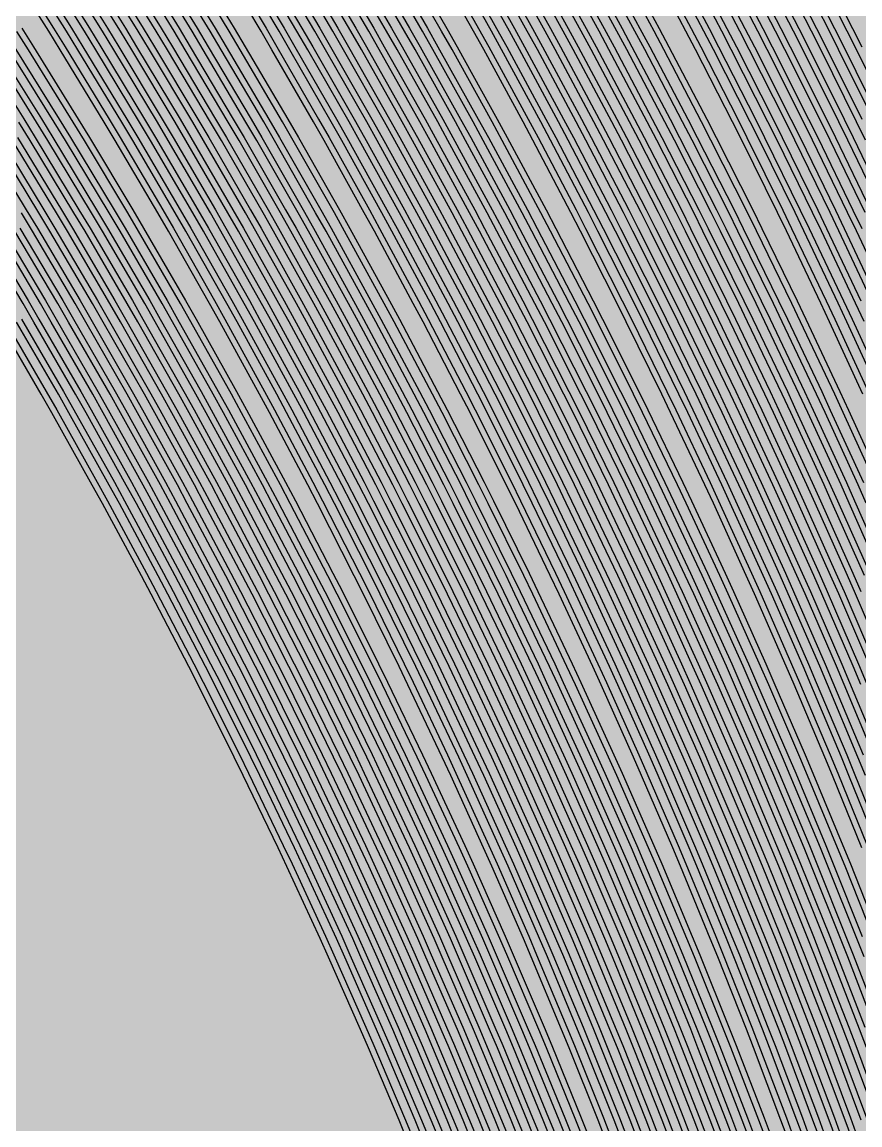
# Model space of a CAD drawing. Header units: metres. Extents: x -7240 to 10960, y -29667 to 1823.
# Drawn here: x 296.2 to 584.4, y -16925.2 to -16545.6 of the extents above; entities that cross this region are included whole.
import ezdxf

# ---------------------------------------------------------------- set-up
doc = ezdxf.new("R2010")
doc.units = ezdxf.units.M
doc.layers.add('Metal1', color=4, linetype='CONTINUOUS')
doc.layers.add('Polyimide', color=7, linetype='CONTINUOUS')

msp = doc.modelspace()

# ---------------------------------------------------------------- hatches: boundary and pattern name
at = {"layer": 'Polyimide'}
msp.add_hatch(color=7, dxfattribs=at).paths.add_polyline_path([(4088.45, -11806.89), (4098.72, -11851.21), (4115.58, -11893.47), (4138.63, -11932.7), (4167.35, -11967.99), (4201.08, -11998.53), (4239.03, -12023.62), (4280.35, -12042.68), (4349.18, -12073.73), (4413.2, -12113.76), (4471.26, -12162.04), (4522.3, -12217.69), (4565.39, -12279.7), (4599.74, -12346.94), (4624.73, -12418.19), (4639.91, -12492.16), (4645, -12567.5), (4639.91, -12642.84), (4624.73, -12716.8), (4599.74, -12788.06), (4565.39, -12855.3), (4522.3, -12917.31), (4471.26, -12972.96), (4413.2, -13021.24), (4349.18, -13061.27), (4280.35, -13092.32), (4239.03, -13111.38), (4201.08, -13136.47), (4167.35, -13167.01), (4138.63, -13202.3), (4115.58, -13241.52), (4098.72, -13283.78), (4088.45, -13328.11), (4085, -13373.48), (4085, -13567.5), (4099.45, -13861.55), (4142.64, -14152.77), (4214.18, -14438.35), (4313.36, -14715.55), (4439.24, -14981.69), (4590.59, -15234.21), (4765.97, -15470.68), (4963.68, -15688.82), (5181.82, -15886.53), (5418.29, -16061.91), (5670.81, -16213.26), (5936.95, -16339.14), (6214.15, -16438.32), (6499.73, -16509.85), (6790.95, -16553.05), (7085, -16567.5), (9960.38, -16567.5), (10038.79, -16571.35), (10116.45, -16582.87), (10192.6, -16601.95), (10266.52, -16628.4), (10337.49, -16661.96), (10404.83, -16702.32), (10467.89, -16749.09), (10526.06, -16801.81), (10578.78, -16859.98), (10625.55, -16923.04), (10665.91, -16990.38), (10699.48, -17061.35), (10725.93, -17135.27), (10745, -17211.43), (10756.52, -17289.08), (10760.38, -17367.5), (10760.38, -21957.3), (10721.61, -22012.91), (10685.97, -22070.59), (10653.58, -22130.14), (10624.53, -22191.39), (10598.92, -22254.16), (10576.82, -22318.25), (10558.3, -22383.46), (10543.41, -22449.6), (10532.21, -22516.46), (10524.72, -22583.84), (10520.97, -22651.53), (10520.97, -22719.32), (10524.72, -22787.01), (10532.21, -22854.38), (10543.41, -22921.24), (10558.3, -22987.38), (10576.82, -23052.6), (10598.92, -23116.68), (10624.53, -23179.45), (10653.58, -23240.71), (10685.97, -23300.26), (10721.61, -23357.93), (10760.38, -23413.54), (10760.38, -28667.5), (10756.52, -28745.91), (10745, -28823.57), (10725.93, -28899.73), (10699.48, -28973.65), (10665.91, -29044.62), (10625.55, -29111.96), (10578.78, -29175.01), (10526.06, -29233.19), (10467.89, -29285.91), (10404.83, -29332.68), (10337.49, -29373.04), (10266.52, -29406.6), (10192.6, -29433.05), (10116.45, -29452.13), (10038.79, -29463.65), (9960.38, -29467.5), (-6239.63, -29467.5), (-6318.04, -29463.65), (-6395.7, -29452.13), (-6471.85, -29433.05), (-6545.77, -29406.6), (-6616.74, -29373.04), (-6684.08, -29332.68), (-6747.14, -29285.91), (-6805.31, -29233.19), (-6858.03, -29175.01), (-6904.8, -29111.96), (-6945.16, -29044.62), (-6978.73, -28973.65), (-7005.18, -28899.73), (-7024.25, -28823.57), (-7035.77, -28745.91), (-7039.63, -28667.5), (-7039.63, -23426.32), (-6999.36, -23370.07), (-6962.33, -23311.63), (-6928.66, -23251.2), (-6898.45, -23188.96), (-6871.81, -23125.12), (-6848.81, -23059.88), (-6829.53, -22993.44), (-6814.04, -22926.02), (-6802.37, -22857.83), (-6794.57, -22789.09), (-6790.67, -22720.02), (-6790.67, -22650.84), (-6794.57, -22581.77), (-6802.37, -22513.03), (-6814.04, -22444.84), (-6829.53, -22377.42), (-6848.81, -22310.98), (-6871.81, -22245.74), (-6898.45, -22181.89), (-6928.66, -22119.66), (-6962.33, -22059.22), (-6999.36, -22000.79), (-7039.63, -21944.54), (-7039.63, -17367.5), (-7035.77, -17289.08), (-7024.25, -17211.43), (-7005.18, -17135.27), (-6978.73, -17061.35), (-6945.16, -16990.38), (-6904.8, -16923.04), (-6858.03, -16859.98), (-6805.31, -16801.81), (-6747.14, -16749.09), (-6684.08, -16702.32), (-6616.74, -16661.96), (-6545.77, -16628.4), (-6471.85, -16601.95), (-6395.7, -16582.87), (-6318.04, -16571.35), (-6239.63, -16567.5), (-3334, -16567.5), (-3039.95, -16553.05), (-2748.73, -16509.85), (-2463.15, -16438.32), (-2185.95, -16339.14), (-1919.81, -16213.26), (-1667.29, -16061.91), (-1430.82, -15886.53), (-1212.68, -15688.82), (-1014.97, -15470.68), (-839.59, -15234.21), (-688.24, -14981.69), (-562.36, -14715.55), (-463.18, -14438.35), (-391.64, -14152.77), (-348.45, -13861.55), (-334, -13567.5), (-334, -13373.48), (-337.45, -13328.11), (-347.72, -13283.78), (-364.58, -13241.52), (-387.63, -13202.3), (-416.35, -13167.01), (-450.08, -13136.47), (-488.03, -13111.38), (-529.35, -13092.32), (-529.35, -13092.32), (-598.18, -13061.27), (-662.2, -13021.24), (-720.26, -12972.96), (-771.3, -12917.31), (-814.39, -12855.3), (-848.74, -12788.06), (-873.73, -12716.8), (-888.91, -12642.84), (-894, -12567.5), (-888.91, -12492.16), (-873.73, -12418.19), (-848.74, -12346.94), (-814.39, -12279.7), (-771.3, -12217.69), (-720.26, -12162.04), (-662.2, -12113.76), (-598.18, -12073.73), (-529.35, -12042.68), (-488.03, -12023.62), (-450.08, -11998.53), (-416.35, -11967.99), (-387.63, -11932.7), (-364.58, -11893.47), (-347.72, -11851.21), (-337.45, -11806.89), (-334, -11761.52), (-334, -11074.31), (-337.45, -11028.94), (-347.72, -10984.62), (-364.58, -10942.36), (-387.63, -10903.13), (-416.35, -10867.84), (-450.08, -10837.3), (-488.03, -10812.21), (-529.35, -10793.16), (-529.35, -10793.16), (-598.18, -10762.1), (-662.2, -10722.07), (-720.26, -10673.8), (-771.3, -10618.15), (-814.39, -10556.13), (-848.74, -10488.89), (-873.73, -10417.64), (-888.91, -10343.67), (-894, -10268.33), (-888.91, -10192.99), (-873.73, -10119.03), (-848.74, -10047.77), (-814.39, -9980.53), (-771.3, -9918.52), (-720.26, -9862.87), (-662.2, -9814.59), (-598.18, -9774.56), (-529.35, -9743.51), (-488.03, -9724.45), (-450.08, -9699.36), (-416.35, -9668.82), (-387.63, -9633.53), (-364.58, -9594.31), (-347.72, -9552.05), (-337.45, -9507.72), (-334, -9462.35), (-334, -8775.14), (-337.45, -8729.78), (-347.72, -8685.45), (-364.58, -8643.19), (-387.63, -8603.96), (-416.35, -8568.68), (-450.08, -8538.14), (-488.03, -8513.05), (-529.35, -8493.99), (-529.35, -8493.99), (-598.18, -8462.94), (-662.2, -8422.91), (-720.26, -8374.63), (-771.3, -8318.98), (-814.39, -8256.97), (-848.74, -8189.73), (-873.73, -8118.47), (-888.91, -8044.5), (-894, -7969.17), (-888.91, -7893.83), (-873.73, -7819.86), (-848.74, -7748.61), (-814.39, -7681.36), (-771.3, -7619.35), (-720.26, -7563.7), (-662.2, -7515.42), (-598.18, -7475.4), (-529.35, -7444.34), (-529.35, -7444.34), (-488.03, -7425.28), (-450.08, -7400.2), (-416.35, -7369.66), (-387.63, -7334.37), (-364.58, -7295.14), (-347.72, -7252.88), (-337.45, -7208.56), (-334, -7163.19), (-334, -6475.98), (-337.45, -6430.61), (-347.72, -6386.29), (-364.58, -6344.02), (-387.63, -6304.8), (-416.35, -6269.51), (-450.08, -6238.97), (-488.03, -6213.88), (-529.35, -6194.82), (-529.35, -6194.82), (-598.18, -6163.77), (-662.2, -6123.74), (-720.26, -6075.46), (-771.3, -6019.81), (-814.39, -5957.8), (-848.74, -5890.56), (-873.73, -5819.31), (-888.91, -5745.34), (-894, -5670), (-888.91, -5594.66), (-873.73, -5520.69), (-848.74, -5449.44), (-814.39, -5382.2), (-771.3, -5320.19), (-720.26, -5264.54), (-662.2, -5216.26), (-598.18, -5176.23), (-529.35, -5145.18), (-529.35, -5145.18), (-488.03, -5126.12), (-450.08, -5101.03), (-416.35, -5070.49), (-387.63, -5035.2), (-364.58, -4995.98), (-347.72, -4953.71), (-337.45, -4909.39), (-334, -4864.02), (-334, 380), (-334, 1522.5), (-289, 1522.5), (-288.78, 1515.63), (-288.1, 1508.79), (-286.98, 1502.02), (-285.42, 1495.32), (-283.43, 1488.75), (-281.01, 1482.32), (-278.17, 1476.06), (-274.93, 1470), (-271.3, 1464.17), (-267.3, 1458.58), (-262.94, 1453.27), (-258.25, 1448.25), (-253.23, 1443.56), (-247.92, 1439.2), (-242.33, 1435.2), (-236.5, 1431.57), (-230.44, 1428.33), (-224.18, 1425.49), (-217.75, 1423.07), (-211.18, 1421.08), (-204.48, 1419.52), (-197.71, 1418.4), (-190.87, 1417.72), (-184, 1417.5), (-177.13, 1417.72), (-170.29, 1418.4), (-163.52, 1419.52), (-156.82, 1421.08), (-150.25, 1423.07), (-143.82, 1425.49), (-137.56, 1428.33), (-131.5, 1431.57), (-125.67, 1435.2), (-120.08, 1439.2), (-114.77, 1443.56), (-109.75, 1448.25), (-105.06, 1453.27), (-100.7, 1458.58), (-96.7, 1464.17), (-93.07, 1470), (-89.83, 1476.06), (-86.99, 1482.32), (-84.57, 1488.75), (-82.58, 1495.32), (-81.02, 1502.02), (-79.9, 1508.79), (-79.22, 1515.63), (-79, 1522.5), (1786, 1522.5), (3835, 1522.5), (3835.21, 1529.04), (3835.86, 1535.55), (3836.92, 1542.01), (3838.41, 1548.38), (3840.31, 1554.64), (3842.61, 1560.77), (3845.31, 1566.73), (3848.4, 1572.5), (3851.85, 1578.06), (3855.66, 1583.38), (3859.82, 1588.43), (3864.29, 1593.21), (3869.07, 1597.68), (3874.12, 1601.84), (3879.44, 1605.65), (3885, 1609.1), (3890.77, 1612.19), (3896.73, 1614.89), (3902.86, 1617.19), (3909.12, 1619.09), (3915.49, 1620.58), (3921.95, 1621.64), (3928.46, 1622.29), (3935, 1622.5), (3941.54, 1622.29), (3948.05, 1621.64), (3954.51, 1620.58), (3960.88, 1619.09), (3967.14, 1617.19), (3973.27, 1614.89), (3979.23, 1612.19), (3985, 1609.1), (3990.56, 1605.65), (3995.88, 1601.84), (4000.93, 1597.68), (4005.71, 1593.21), (4010.18, 1588.43), (4014.34, 1583.38), (4018.15, 1578.06), (4021.6, 1572.5), (4024.69, 1566.73), (4027.39, 1560.77), (4029.69, 1554.64), (4031.59, 1548.38), (4033.08, 1542.01), (4034.14, 1535.55), (4034.79, 1529.04), (4035, 1522.5), (4085, 1522.5), (4085, 380), (4085, 330), (4085, -4864.02), (4088.45, -4909.39), (4098.72, -4953.71), (4115.58, -4995.98), (4138.63, -5035.2), (4167.35, -5070.49), (4201.08, -5101.03), (4239.03, -5126.12), (4280.35, -5145.18), (4280.35, -5145.18), (4349.18, -5176.23), (4413.2, -5216.26), (4471.26, -5264.54), (4522.3, -5320.19), (4565.39, -5382.2), (4599.74, -5449.44), (4624.73, -5520.69), (4639.91, -5594.66), (4645, -5670), (4639.91, -5745.34), (4624.73, -5819.31), (4599.74, -5890.56), (4565.39, -5957.8), (4522.3, -6019.81), (4471.26, -6075.46), (4413.2, -6123.74), (4349.18, -6163.77), (4280.35, -6194.82), (4239.03, -6213.88), (4201.08, -6238.97), (4167.35, -6269.51), (4138.63, -6304.8), (4115.58, -6344.02), (4098.72, -6386.29), (4088.45, -6430.61), (4085, -6475.98), (4085, -11761.52), (4088.45, -11806.89)])

# ---------------------------------------------------------------- linework, layer by layer
at = {"layer": 'Metal1'}
for points in [[(291.44, -16522.86), (307.09, -16547.74), (311.03, -16554.11), (326.17, -16578.99), (329.98, -16585.36), (344.62, -16610.25), (348.3, -16616.61), (362.45, -16641.5), (366, -16647.86), (379.66, -16672.76), (383.09, -16679.11), (396.27, -16704.01), (399.57, -16710.36), (412.28, -16735.26), (415.45, -16741.61), (427.69, -16766.52), (430.75, -16772.86), (442.53, -16797.77), (445.47, -16804.11), (456.79, -16829.03), (459.61, -16835.36), (470.48, -16860.28), (473.18, -16866.62), (483.61, -16891.54), (486.2, -16897.87), (496.18, -16922.79), (498.66, -16929.12)], [(297.66, -16522.86), (313.26, -16547.74), (317.18, -16554.11), (332.27, -16578.99), (336.07, -16585.36), (350.66, -16610.25), (354.32, -16616.61), (368.42, -16641.5), (371.96, -16647.86), (385.58, -16672.76), (388.99, -16679.11), (402.13, -16704.01), (405.41, -16710.36), (418.08, -16735.26), (421.24, -16741.61), (433.44, -16766.52), (436.49, -16772.86), (448.23, -16797.77), (451.15, -16804.11), (462.44, -16829.03), (465.25, -16835.37), (476.08, -16860.28), (478.78, -16866.62), (489.16, -16891.54), (491.75, -16897.87), (501.69, -16922.79), (504.16, -16929.12)], [(303.88, -16522.86), (319.42, -16547.74), (323.33, -16554.11), (338.37, -16579), (342.15, -16585.36), (356.7, -16610.25), (360.35, -16616.61), (374.4, -16641.5), (377.93, -16647.86), (391.49, -16672.76), (394.89, -16679.11), (407.98, -16704.01), (411.26, -16710.36), (423.88, -16735.27), (427.04, -16741.61), (439.19, -16766.52), (442.23, -16772.86), (453.92, -16797.78), (456.84, -16804.11), (468.08, -16829.03), (470.89, -16835.37), (481.68, -16860.28), (484.37, -16866.62), (494.72, -16891.54), (497.29, -16897.87), (507.21, -16922.79), (509.67, -16929.12)], [(310.1, -16522.86), (325.59, -16547.74), (329.49, -16554.11), (344.47, -16579), (348.24, -16585.36), (362.73, -16610.25), (366.37, -16616.61), (380.37, -16641.51), (383.89, -16647.86), (397.41, -16672.76), (400.8, -16679.11), (413.84, -16704.01), (417.11, -16710.36), (429.68, -16735.27), (432.83, -16741.61), (444.94, -16766.52), (447.97, -16772.86), (459.62, -16797.78), (462.53, -16804.12), (473.73, -16829.03), (476.52, -16835.37), (487.28, -16860.29), (489.96, -16866.62), (500.27, -16891.54), (502.84, -16897.87), (512.72, -16922.8), (515.17, -16929.12)], [(316.32, -16522.86), (331.76, -16547.75), (335.64, -16554.11), (350.58, -16579), (354.33, -16585.36), (368.77, -16610.25), (372.4, -16616.61), (386.35, -16641.51), (389.85, -16647.86), (403.32, -16672.76), (406.7, -16679.11), (419.7, -16704.01), (422.95, -16710.36), (435.49, -16735.27), (438.62, -16741.61), (450.69, -16766.52), (453.7, -16772.86), (465.32, -16797.78), (468.22, -16804.12), (479.38, -16829.03), (482.16, -16835.37), (492.88, -16860.29), (495.55, -16866.62), (505.83, -16891.54), (508.38, -16897.87), (518.23, -16922.8), (520.67, -16929.12)], [(322.54, -16522.86), (337.92, -16547.75), (341.79, -16554.11), (356.68, -16579), (360.42, -16585.36), (374.81, -16610.25), (378.42, -16616.61), (392.33, -16641.51), (395.81, -16647.86), (409.24, -16672.76), (412.6, -16679.11), (425.56, -16704.02), (428.8, -16710.36), (441.29, -16735.27), (444.41, -16741.61), (456.44, -16766.52), (459.44, -16772.87), (471.02, -16797.78), (473.9, -16804.12), (485.03, -16829.03), (487.8, -16835.37), (498.48, -16860.29), (501.14, -16866.62), (511.38, -16891.54), (513.93, -16897.87), (523.74, -16922.8), (526.18, -16929.12)], [(328.76, -16522.86), (344.09, -16547.75), (347.95, -16554.11), (362.78, -16579), (366.5, -16585.36), (380.84, -16610.26), (384.44, -16616.61), (398.3, -16641.51), (401.78, -16647.86), (415.15, -16672.76), (418.51, -16679.11), (431.42, -16704.02), (434.65, -16710.36), (447.09, -16735.27), (450.2, -16741.62), (462.19, -16766.53), (465.18, -16772.87), (476.71, -16797.78), (479.59, -16804.12), (490.68, -16829.03), (493.44, -16835.37), (504.08, -16860.29), (506.73, -16866.62), (516.94, -16891.54), (519.48, -16897.87), (529.25, -16922.8), (531.68, -16929.12)], [(334.98, -16522.86), (350.26, -16547.75), (354.1, -16554.11), (368.88, -16579), (372.59, -16585.36), (386.88, -16610.26), (390.47, -16616.61), (404.28, -16641.51), (407.74, -16647.86), (421.07, -16672.76), (424.41, -16679.11), (437.27, -16704.02), (440.49, -16710.37), (452.89, -16735.27), (455.99, -16741.62), (467.94, -16766.53), (470.92, -16772.87), (482.41, -16797.78), (485.28, -16804.12), (496.32, -16829.04), (499.08, -16835.37), (509.68, -16860.29), (512.32, -16866.62), (522.5, -16891.54), (525.02, -16897.87), (534.77, -16922.8), (537.18, -16929.12)], [(341.2, -16522.86), (356.42, -16547.75), (360.25, -16554.11), (374.98, -16579), (378.68, -16585.36), (392.92, -16610.26), (396.49, -16616.61), (410.25, -16641.51), (413.7, -16647.86), (426.99, -16672.77), (430.31, -16679.11), (443.13, -16704.02), (446.34, -16710.37), (458.7, -16735.27), (461.78, -16741.62), (473.69, -16766.53), (476.66, -16772.87), (488.11, -16797.78), (490.96, -16804.12), (501.97, -16829.04), (504.72, -16835.37), (515.28, -16860.29), (517.91, -16866.62), (528.05, -16891.55), (530.57, -16897.87), (540.28, -16922.8), (542.69, -16929.13)], [(347.42, -16522.86), (362.59, -16547.75), (366.4, -16554.11), (381.08, -16579.01), (384.77, -16585.36), (398.95, -16610.26), (402.52, -16616.61), (416.23, -16641.51), (419.66, -16647.87), (432.9, -16672.77), (436.22, -16679.12), (448.99, -16704.02), (452.18, -16710.37), (464.5, -16735.27), (467.57, -16741.62), (479.43, -16766.53), (482.39, -16772.87), (493.81, -16797.78), (496.65, -16804.12), (507.62, -16829.04), (510.35, -16835.37), (520.89, -16860.29), (523.51, -16866.62), (533.61, -16891.55), (536.12, -16897.87), (545.79, -16922.8), (548.19, -16929.13)], [(354.1, -16522.86), (369.2, -16547.75), (372.99, -16554.11), (387.59, -16579.01), (391.26, -16585.37), (405.38, -16610.26), (408.92, -16616.62), (422.57, -16641.51), (425.99, -16647.87), (439.16, -16672.77), (442.46, -16679.12), (455.17, -16704.02), (458.35, -16710.37), (470.6, -16735.28), (473.66, -16741.62), (485.46, -16766.53), (488.41, -16772.87), (499.77, -16797.79), (502.6, -16804.12), (513.51, -16829.04), (516.23, -16835.37), (526.71, -16860.29), (529.32, -16866.62), (539.37, -16891.55), (541.87, -16897.88), (551.49, -16922.8), (553.88, -16929.13)], [(365.36, -16522.87), (380.18, -16547.76), (383.9, -16554.12), (398.23, -16579.01), (401.83, -16585.37), (415.69, -16610.27), (419.17, -16616.62), (432.56, -16641.52), (435.92, -16647.87), (448.85, -16672.78), (452.09, -16679.12), (464.57, -16704.03), (467.69, -16710.37), (479.71, -16735.28), (482.72, -16741.62), (494.3, -16766.54), (497.19, -16772.87), (508.34, -16797.79), (511.12, -16804.12), (521.84, -16829.05), (524.5, -16835.38), (534.79, -16860.3), (537.35, -16866.63), (547.22, -16891.55), (549.67, -16897.88), (559.12, -16922.81), (561.46, -16929.13)], [(371.58, -16522.87), (386.34, -16547.76), (390.05, -16554.12), (404.34, -16579.02), (407.92, -16585.37), (421.73, -16610.27), (425.19, -16616.62), (438.54, -16641.52), (441.88, -16647.87), (454.77, -16672.78), (457.99, -16679.12), (470.42, -16704.03), (473.53, -16710.37), (485.52, -16735.28), (488.51, -16741.62), (500.05, -16766.54), (502.93, -16772.87), (514.04, -16797.79), (516.81, -16804.13), (527.48, -16829.05), (530.14, -16835.38), (540.39, -16860.3), (542.94, -16866.63), (552.77, -16891.56), (555.21, -16897.88), (564.63, -16922.81), (566.96, -16929.13)], [(377.8, -16522.87), (392.51, -16547.76), (396.2, -16554.12), (410.44, -16579.02), (414.01, -16585.37), (427.77, -16610.27), (431.22, -16616.62), (444.51, -16641.52), (447.84, -16647.87), (460.68, -16672.78), (463.9, -16679.12), (476.28, -16704.03), (479.38, -16710.37), (491.32, -16735.29), (494.3, -16741.62), (505.8, -16766.54), (508.67, -16772.87), (519.74, -16797.79), (522.49, -16804.13), (533.13, -16829.05), (535.78, -16835.38), (545.99, -16860.3), (548.53, -16866.63), (558.33, -16891.56), (560.76, -16897.88), (570.14, -16922.81), (572.46, -16929.13)], [(384.02, -16522.87), (398.68, -16547.77), (402.36, -16554.12), (416.54, -16579.02), (420.09, -16585.37), (433.8, -16610.27), (437.24, -16616.62), (450.49, -16641.53), (453.81, -16647.87), (466.6, -16672.78), (469.8, -16679.12), (482.14, -16704.03), (485.22, -16710.37), (497.12, -16735.29), (500.09, -16741.62), (511.55, -16766.54), (514.41, -16772.88), (525.43, -16797.8), (528.18, -16804.13), (538.78, -16829.05), (541.42, -16835.38), (551.59, -16860.3), (554.12, -16866.63), (563.88, -16891.56), (566.3, -16897.88), (575.65, -16922.81), (577.97, -16929.13)], [(390.24, -16522.87), (404.84, -16547.77), (408.51, -16554.12), (422.64, -16579.02), (426.18, -16585.37), (439.84, -16610.27), (443.27, -16616.62), (456.46, -16641.53), (459.77, -16647.87), (472.51, -16672.78), (475.7, -16679.12), (488, -16704.03), (491.07, -16710.37), (502.92, -16735.29), (505.88, -16741.63), (517.3, -16766.54), (520.15, -16772.88), (531.13, -16797.8), (533.87, -16804.13), (544.43, -16829.05), (547.06, -16835.38), (557.19, -16860.3), (559.71, -16866.63), (569.44, -16891.56), (571.85, -16897.88), (581.16, -16922.81), (583.47, -16929.13)], [(396.46, -16522.87), (411.01, -16547.77), (414.66, -16554.12), (428.74, -16579.02), (432.27, -16585.37), (445.88, -16610.27), (449.29, -16616.62), (462.44, -16641.53), (465.73, -16647.87), (478.43, -16672.78), (481.61, -16679.12), (493.86, -16704.04), (496.92, -16710.38), (508.73, -16735.29), (511.67, -16741.63), (523.05, -16766.54), (525.89, -16772.88), (536.83, -16797.8), (539.56, -16804.13), (550.08, -16829.05), (552.69, -16835.38), (562.8, -16860.31), (565.31, -16866.63), (574.99, -16891.56), (577.4, -16897.88), (586.67, -16922.81)], [(402.68, -16522.87), (417.18, -16547.77), (420.82, -16554.12), (434.84, -16579.02), (438.36, -16585.37), (451.92, -16610.28), (455.31, -16616.62), (468.41, -16641.53), (471.69, -16647.87), (484.34, -16672.78), (487.51, -16679.13), (499.71, -16704.04), (502.76, -16710.38), (514.53, -16735.29), (517.47, -16741.63), (528.8, -16766.54), (531.62, -16772.88), (542.53, -16797.8), (545.24, -16804.13), (555.72, -16829.05), (558.33, -16835.38), (568.4, -16860.31), (570.9, -16866.63), (580.55, -16891.56), (582.94, -16897.88), (592.19, -16922.82)], [(408.9, -16522.87), (423.34, -16547.77), (426.97, -16554.12), (440.94, -16579.02), (444.44, -16585.37), (457.95, -16610.28), (461.34, -16616.63), (474.39, -16641.53), (477.66, -16647.88), (490.26, -16672.78), (493.41, -16679.13), (505.57, -16704.04), (508.61, -16710.38), (520.33, -16735.29), (523.26, -16741.63), (534.55, -16766.55), (537.36, -16772.88), (548.23, -16797.8), (550.93, -16804.13), (561.37, -16829.05), (563.97, -16835.38), (574, -16860.31), (576.49, -16866.63), (586.1, -16891.56)], [(415.12, -16522.88), (429.51, -16547.77), (433.12, -16554.13), (447.04, -16579.03), (450.53, -16585.38), (463.99, -16610.28), (467.36, -16616.63), (480.36, -16641.53), (483.62, -16647.88), (496.18, -16672.79), (499.32, -16679.13), (511.43, -16704.04), (514.46, -16710.38), (526.13, -16735.29), (529.05, -16741.63), (540.3, -16766.55), (543.1, -16772.88), (553.92, -16797.8), (556.62, -16804.13), (567.02, -16829.06), (569.61, -16835.38), (579.6, -16860.31), (582.08, -16866.63), (591.66, -16891.56)], [(421.35, -16522.88), (435.68, -16547.77), (439.28, -16554.13), (453.14, -16579.03), (456.62, -16585.38), (470.03, -16610.28), (473.38, -16616.63), (486.34, -16641.53), (489.58, -16647.88), (502.09, -16672.79), (505.22, -16679.13), (517.29, -16704.04), (520.3, -16710.38), (531.94, -16735.29), (534.84, -16741.63), (546.05, -16766.55), (548.84, -16772.88), (559.62, -16797.8), (562.31, -16804.13), (572.67, -16829.06), (575.25, -16835.38), (585.2, -16860.31)], [(428.02, -16522.88), (442.28, -16547.78), (445.86, -16554.13), (459.66, -16579.03), (463.11, -16585.38), (476.45, -16610.28), (479.79, -16616.63), (492.68, -16641.54), (495.91, -16647.88), (508.35, -16672.79), (511.46, -16679.13), (523.47, -16704.04), (526.47, -16710.38), (538.04, -16735.3), (540.93, -16741.63), (552.08, -16766.55), (554.85, -16772.88), (565.58, -16797.8), (568.25, -16804.13), (578.56, -16829.06), (581.13, -16835.38), (591.02, -16860.31)], [(439.28, -16522.88), (453.26, -16547.78), (456.77, -16554.13), (470.3, -16579.04), (473.69, -16585.38), (486.77, -16610.29), (490.04, -16616.63), (502.68, -16641.54), (505.84, -16647.88), (518.04, -16672.8), (521.09, -16679.13), (532.86, -16704.05), (535.8, -16710.38), (547.15, -16735.3), (549.98, -16741.63), (560.91, -16766.56), (563.64, -16772.89), (574.16, -16797.81), (576.77, -16804.14), (586.88, -16829.06)], [(445.5, -16522.88), (459.43, -16547.78), (462.92, -16554.13), (476.4, -16579.04), (479.77, -16585.38), (492.8, -16610.29), (496.06, -16616.63), (508.65, -16641.54), (511.8, -16647.88), (523.96, -16672.8), (526.99, -16679.13), (538.72, -16704.05), (541.65, -16710.38), (552.95, -16735.3), (555.77, -16741.64), (566.66, -16766.56), (569.38, -16772.89), (579.85, -16797.81), (582.46, -16804.14), (592.53, -16829.07)], [(451.72, -16522.88), (465.6, -16547.79), (469.08, -16554.13), (482.5, -16579.04), (485.86, -16585.38), (498.84, -16610.29), (502.09, -16616.63), (514.63, -16641.55), (517.76, -16647.88), (529.87, -16672.8), (532.9, -16679.14), (544.58, -16704.05), (547.5, -16710.39), (558.76, -16735.31), (561.57, -16741.64), (572.41, -16766.56), (575.11, -16772.89), (585.55, -16797.81)], [(457.94, -16522.88), (471.76, -16547.79), (475.23, -16554.13), (488.6, -16579.04), (491.95, -16585.38), (504.88, -16610.29), (508.11, -16616.64), (520.6, -16641.55), (523.73, -16647.89), (535.79, -16672.8), (538.8, -16679.14), (550.44, -16704.05), (553.34, -16710.39), (564.56, -16735.31), (567.36, -16741.64), (578.16, -16766.56), (580.85, -16772.89), (591.25, -16797.81)], [(464.16, -16522.89), (477.93, -16547.79), (481.38, -16554.14), (494.7, -16579.04), (498.04, -16585.39), (510.91, -16610.29), (514.14, -16616.64), (526.58, -16641.55), (529.69, -16647.89), (541.7, -16672.8), (544.7, -16679.14), (556.3, -16704.06), (559.19, -16710.39), (570.36, -16735.31), (573.15, -16741.64), (583.91, -16766.56), (586.59, -16772.89)], [(470.39, -16522.89), (484.1, -16547.79), (487.53, -16554.14), (500.8, -16579.04), (504.12, -16585.39), (516.95, -16610.3), (520.16, -16616.64), (532.55, -16641.55), (535.65, -16647.89), (547.62, -16672.8), (550.61, -16679.14), (562.15, -16704.06), (565.03, -16710.39), (576.16, -16735.31), (578.94, -16741.64), (589.66, -16766.56)], [(476.61, -16522.89), (490.26, -16547.79), (493.69, -16554.14), (506.9, -16579.04), (510.21, -16585.39), (522.99, -16610.3), (526.18, -16616.64), (538.53, -16641.55), (541.61, -16647.89), (553.53, -16672.8), (556.51, -16679.14), (568.01, -16704.06), (570.88, -16710.39), (581.97, -16735.31), (584.73, -16741.64)], [(482.83, -16522.89), (496.43, -16547.79), (499.84, -16554.14), (513, -16579.05), (516.3, -16585.39), (529.02, -16610.3), (532.21, -16616.64), (544.5, -16641.55), (547.58, -16647.89), (559.45, -16672.81), (562.41, -16679.14), (573.87, -16704.06), (576.73, -16710.39), (587.77, -16735.31)], [(489.05, -16522.89), (502.6, -16547.79), (505.99, -16554.14), (519.1, -16579.05), (522.38, -16585.39), (535.06, -16610.3), (538.23, -16616.64), (550.48, -16641.55), (553.54, -16647.89), (565.37, -16672.81), (568.32, -16679.14), (579.73, -16704.06), (582.57, -16710.39), (593.57, -16735.31)], [(495.27, -16522.89), (508.76, -16547.8), (512.15, -16554.14), (525.2, -16579.05), (528.47, -16585.39), (541.1, -16610.3), (544.25, -16616.64), (556.45, -16641.56), (559.5, -16647.89), (571.28, -16672.81), (574.22, -16679.14), (585.59, -16704.06)], [(501.95, -16522.89), (515.37, -16547.8), (518.73, -16554.14), (531.72, -16579.05), (534.97, -16585.39), (547.52, -16610.3), (550.66, -16616.64), (562.79, -16641.56), (565.83, -16647.89), (577.54, -16672.81), (580.46, -16679.14), (591.77, -16704.06)], [(513.2, -16522.9), (526.35, -16547.81), (529.64, -16554.15), (542.36, -16579.06), (545.54, -16585.4), (557.84, -16610.31), (560.91, -16616.65), (572.79, -16641.56), (575.76, -16647.9), (587.23, -16672.82)], [(519.42, -16522.9), (532.52, -16547.81), (535.79, -16554.15), (548.46, -16579.06), (551.63, -16585.4), (563.87, -16610.31), (566.93, -16616.65), (578.77, -16641.57), (581.72, -16647.9), (593.15, -16672.82)], [(525.65, -16522.9), (538.68, -16547.81), (541.95, -16554.15), (554.56, -16579.06), (557.71, -16585.4), (569.91, -16610.31), (572.96, -16616.65), (584.74, -16641.57)], [(531.87, -16522.9), (544.85, -16547.81), (548.1, -16554.15), (560.66, -16579.06), (563.8, -16585.4), (575.95, -16610.32), (578.98, -16616.65), (590.72, -16641.57)], [(538.09, -16522.9), (551.02, -16547.81), (554.25, -16554.15), (566.76, -16579.06), (569.89, -16585.4), (581.98, -16610.32), (585.01, -16616.65)], [(544.31, -16522.9), (557.18, -16547.81), (560.41, -16554.15), (572.86, -16579.07), (575.98, -16585.4), (588.02, -16610.32)], [(550.53, -16522.9), (563.35, -16547.81), (566.56, -16554.15), (578.96, -16579.07), (582.06, -16585.4), (594.06, -16610.32)], [(556.75, -16522.9), (569.52, -16547.82), (572.71, -16554.15), (585.06, -16579.07)], [(562.97, -16522.9), (575.68, -16547.82), (578.86, -16554.15), (591.16, -16579.07)], [(569.19, -16522.9), (581.85, -16547.82), (585.02, -16554.15)], [(496.8, -16929.84), (494.32, -16923.53), (484.35, -16898.62), (481.76, -16892.3), (471.34, -16867.4), (468.64, -16861.07), (457.78, -16836.17), (454.96, -16829.85), (443.65, -16804.95), (440.72, -16798.62), (428.95, -16773.72), (425.89, -16767.39), (413.66, -16742.5), (410.49, -16736.17), (397.79, -16711.28), (394.5, -16704.94), (381.32, -16680.05), (377.9, -16673.71), (364.25, -16648.83), (360.71, -16642.48), (346.57, -16617.6), (342.9, -16611.25), (328.26, -16586.38), (324.46, -16580.03), (309.32, -16555.15), (305.39, -16548.8), (289.75, -16523.93)], [(502.3, -16929.84), (499.83, -16923.53), (489.89, -16898.62), (487.31, -16892.3), (476.93, -16867.39), (474.24, -16861.07), (463.42, -16836.17), (460.61, -16829.85), (449.34, -16804.95), (446.41, -16798.62), (434.68, -16773.72), (431.64, -16767.39), (419.45, -16742.5), (416.29, -16736.16), (403.64, -16711.27), (400.35, -16704.94), (387.22, -16680.05), (383.82, -16673.71), (370.21, -16648.83), (366.68, -16642.48), (352.59, -16617.6), (348.93, -16611.25), (334.35, -16586.38), (330.56, -16580.03), (315.47, -16555.15), (311.56, -16548.8), (295.97, -16523.93)], [(507.8, -16929.84), (505.35, -16923.53), (495.44, -16898.62), (492.87, -16892.3), (482.52, -16867.39), (479.84, -16861.07), (469.05, -16836.17), (466.26, -16829.85), (455.02, -16804.94), (452.11, -16798.62), (440.42, -16773.72), (437.39, -16767.39), (425.24, -16742.5), (422.09, -16736.16), (409.48, -16711.27), (406.21, -16704.94), (393.13, -16680.05), (389.73, -16673.71), (376.17, -16648.82), (372.65, -16642.48), (358.61, -16617.6), (354.97, -16611.25), (340.43, -16586.37), (336.66, -16580.02), (321.63, -16555.15), (317.72, -16548.8), (302.19, -16523.92)], [(513.3, -16929.84), (510.86, -16923.53), (500.98, -16898.61), (498.42, -16892.3), (488.11, -16867.39), (485.44, -16861.07), (474.69, -16836.17), (471.9, -16829.84), (460.71, -16804.94), (457.81, -16798.62), (446.16, -16773.72), (443.14, -16767.39), (431.03, -16742.49), (427.89, -16736.16), (415.33, -16711.27), (412.07, -16704.93), (399.03, -16680.05), (395.65, -16673.71), (382.13, -16648.82), (378.63, -16642.48), (364.63, -16617.6), (361, -16611.25), (346.52, -16586.37), (342.76, -16580.02), (327.78, -16555.15), (323.89, -16548.79), (308.4, -16523.92)], [(518.81, -16929.84), (516.37, -16923.52), (506.53, -16898.61), (503.98, -16892.3), (493.7, -16867.39), (491.04, -16861.07), (480.33, -16836.16), (477.55, -16829.84), (466.39, -16804.94), (463.5, -16798.62), (451.89, -16773.72), (448.89, -16767.39), (436.82, -16742.49), (433.7, -16736.16), (421.17, -16711.27), (417.92, -16704.93), (404.93, -16680.04), (401.56, -16673.71), (388.09, -16648.82), (384.6, -16642.48), (370.66, -16617.6), (367.04, -16611.25), (352.6, -16586.37), (348.86, -16580.02), (333.93, -16555.15), (330.05, -16548.79), (314.62, -16523.92)], [(524.31, -16929.83), (521.88, -16923.52), (512.07, -16898.61), (509.53, -16892.3), (499.29, -16867.39), (496.64, -16861.07), (485.97, -16836.16), (483.2, -16829.84), (472.08, -16804.94), (469.2, -16798.61), (457.63, -16773.72), (454.63, -16767.39), (442.61, -16742.49), (439.5, -16736.16), (427.02, -16711.27), (423.78, -16704.93), (410.83, -16680.04), (407.48, -16673.7), (394.06, -16648.82), (390.58, -16642.48), (376.68, -16617.59), (373.07, -16611.25), (358.69, -16586.37), (354.96, -16580.02), (340.08, -16555.14), (336.22, -16548.79), (320.84, -16523.92)], [(529.81, -16929.83), (527.39, -16923.52), (517.62, -16898.61), (515.09, -16892.29), (504.88, -16867.39), (502.24, -16861.07), (491.6, -16836.16), (488.85, -16829.84), (477.77, -16804.94), (474.9, -16798.61), (463.37, -16773.71), (460.38, -16767.39), (448.4, -16742.49), (445.3, -16736.16), (432.86, -16711.26), (429.64, -16704.93), (416.73, -16680.04), (413.39, -16673.7), (400.02, -16648.82), (396.55, -16642.48), (382.7, -16617.59), (379.11, -16611.25), (364.77, -16586.37), (361.05, -16580.02), (346.23, -16555.14), (342.38, -16548.79), (327.06, -16523.92)], [(535.31, -16929.83), (532.9, -16923.52), (523.16, -16898.61), (520.64, -16892.29), (510.47, -16867.38), (507.84, -16861.07), (497.24, -16836.16), (494.49, -16829.84), (483.45, -16804.94), (480.59, -16798.61), (469.11, -16773.71), (466.13, -16767.38), (454.19, -16742.49), (451.1, -16736.16), (438.71, -16711.26), (435.49, -16704.93), (422.64, -16680.04), (419.3, -16673.7), (405.98, -16648.81), (402.52, -16642.47), (388.72, -16617.59), (385.14, -16611.25), (370.86, -16586.36), (367.15, -16580.02), (352.38, -16555.14), (348.55, -16548.79), (333.28, -16523.91)], [(540.81, -16929.83), (538.41, -16923.52), (528.71, -16898.61), (526.2, -16892.29), (516.06, -16867.38), (513.44, -16861.07), (502.88, -16836.16), (500.14, -16829.84), (489.14, -16804.93), (486.29, -16798.61), (474.84, -16773.71), (471.88, -16767.38), (459.98, -16742.49), (456.9, -16736.16), (444.55, -16711.26), (441.35, -16704.93), (428.54, -16680.04), (425.22, -16673.7), (411.94, -16648.81), (408.5, -16642.47), (394.74, -16617.59), (391.18, -16611.24), (376.95, -16586.36), (373.25, -16580.02), (358.53, -16555.14), (354.71, -16548.79), (339.5, -16523.91)], [(546.32, -16929.83), (543.92, -16923.52), (534.25, -16898.6), (531.75, -16892.29), (521.65, -16867.38), (519.04, -16861.06), (508.51, -16836.16), (505.79, -16829.84), (494.82, -16804.93), (491.99, -16798.61), (480.58, -16773.71), (477.63, -16767.38), (465.77, -16742.48), (462.7, -16736.15), (450.4, -16711.26), (447.21, -16704.93), (434.44, -16680.03), (431.13, -16673.7), (417.9, -16648.81), (414.47, -16642.47), (400.77, -16617.59), (397.21, -16611.24), (383.03, -16586.36), (379.35, -16580.01), (364.69, -16555.14), (360.88, -16548.79), (345.72, -16523.91)], [(552.01, -16929.83), (549.62, -16923.52), (540, -16898.6), (537.51, -16892.29), (527.47, -16867.38), (524.87, -16861.06), (514.39, -16836.15), (511.68, -16829.84), (500.77, -16804.93), (497.94, -16798.61), (486.59, -16773.71), (483.65, -16767.38), (471.86, -16742.48), (468.8, -16736.15), (456.56, -16711.26), (453.38, -16704.93), (440.68, -16680.03), (437.39, -16673.7), (424.22, -16648.81), (420.81, -16642.47), (407.17, -16617.58), (403.64, -16611.24), (389.52, -16586.36), (385.86, -16580.01), (371.27, -16555.13), (367.48, -16548.78), (352.4, -16523.91)], [(559.58, -16929.82), (557.24, -16923.51), (547.8, -16898.59), (545.35, -16892.28), (535.49, -16867.37), (532.94, -16861.06), (522.66, -16836.15), (520, -16829.83), (509.29, -16804.92), (506.51, -16798.6), (495.37, -16773.7), (492.49, -16767.37), (480.91, -16742.47), (477.91, -16736.15), (465.89, -16711.25), (462.77, -16704.92), (450.3, -16680.02), (447.07, -16673.69), (434.15, -16648.8), (430.8, -16642.46), (417.41, -16617.57), (413.94, -16611.23), (400.09, -16586.35), (396.5, -16580.01), (382.17, -16555.12), (378.45, -16548.78), (363.64, -16523.9)], [(565.08, -16929.82), (562.75, -16923.51), (553.34, -16898.59), (550.91, -16892.28), (541.08, -16867.37), (538.54, -16861.06), (528.29, -16836.14), (525.64, -16829.83), (514.97, -16804.92), (512.21, -16798.6), (501.11, -16773.7), (498.23, -16767.37), (486.7, -16742.47), (483.71, -16736.15), (471.73, -16711.25), (468.63, -16704.92), (456.21, -16680.02), (452.99, -16673.69), (440.11, -16648.8), (436.77, -16642.46), (423.43, -16617.57), (419.98, -16611.23), (406.17, -16586.35), (402.6, -16580), (388.32, -16555.12), (384.62, -16548.78), (369.86, -16523.9)], [(570.59, -16929.82), (568.26, -16923.51), (558.89, -16898.59), (556.46, -16892.28), (546.67, -16867.37), (544.14, -16861.05), (533.93, -16836.14), (531.29, -16829.83), (520.66, -16804.92), (517.91, -16798.6), (506.85, -16773.69), (503.98, -16767.37), (492.49, -16742.47), (489.51, -16736.14), (477.58, -16711.24), (474.49, -16704.92), (462.11, -16680.02), (458.9, -16673.69), (446.07, -16648.79), (442.75, -16642.46), (429.46, -16617.57), (426.01, -16611.23), (412.26, -16586.34), (408.7, -16580), (394.47, -16555.12), (390.78, -16548.77), (376.08, -16523.89)], [(576.09, -16929.81), (573.78, -16923.51), (564.43, -16898.59), (562.02, -16892.28), (552.26, -16867.37), (549.74, -16861.05), (539.57, -16836.14), (536.94, -16829.83), (526.34, -16804.92), (523.6, -16798.6), (512.58, -16773.69), (509.73, -16767.37), (498.28, -16742.47), (495.31, -16736.14), (483.42, -16711.24), (480.34, -16704.91), (468.01, -16680.02), (464.82, -16673.69), (452.03, -16648.79), (448.72, -16642.46), (435.48, -16617.57), (432.05, -16611.23), (418.35, -16586.34), (414.8, -16580), (400.62, -16555.12), (396.95, -16548.77), (382.3, -16523.89)], [(581.59, -16929.81), (579.29, -16923.51), (569.98, -16898.59), (567.57, -16892.28), (557.85, -16867.36), (555.34, -16861.05), (545.21, -16836.14), (542.58, -16829.82), (532.03, -16804.91), (529.3, -16798.6), (518.32, -16773.69), (515.48, -16767.37), (504.07, -16742.47), (501.11, -16736.14), (489.27, -16711.24), (486.2, -16704.91), (473.91, -16680.02), (470.73, -16673.69), (457.99, -16648.79), (454.69, -16642.46), (441.5, -16617.57), (438.08, -16611.23), (424.43, -16586.34), (420.89, -16580), (406.77, -16555.12), (403.11, -16548.77), (388.52, -16523.89)], [(584.8, -16923.51), (575.52, -16898.59), (573.13, -16892.28), (563.44, -16867.36), (560.94, -16861.05), (550.84, -16836.14), (548.23, -16829.82), (537.72, -16804.91), (535, -16798.6), (524.06, -16773.69), (521.23, -16767.37), (509.86, -16742.46), (506.92, -16736.14), (495.11, -16711.24), (492.06, -16704.91), (479.81, -16680.01), (476.64, -16673.68), (463.95, -16648.79), (460.67, -16642.46), (447.52, -16617.56), (444.12, -16611.23), (430.52, -16586.34), (426.99, -16580), (412.93, -16555.11), (409.28, -16548.77), (394.74, -16523.89)], [(590.31, -16923.5), (581.07, -16898.58), (578.68, -16892.28), (569.03, -16867.36), (566.54, -16861.05), (556.48, -16836.14), (553.88, -16829.82), (543.4, -16804.91), (540.69, -16798.59), (529.79, -16773.69), (526.97, -16767.37), (515.65, -16742.46), (512.72, -16736.14), (500.96, -16711.24), (497.91, -16704.91), (485.72, -16680.01), (482.56, -16673.68), (469.91, -16648.79), (466.64, -16642.45), (453.55, -16617.56), (450.16, -16611.23), (436.6, -16586.34), (433.09, -16580), (419.08, -16555.11), (415.45, -16548.77), (400.96, -16523.89)], [(586.62, -16898.58), (584.23, -16892.28), (574.62, -16867.36), (572.14, -16861.05), (562.12, -16836.13), (559.53, -16829.82), (549.09, -16804.91), (546.39, -16798.59), (535.53, -16773.68), (532.72, -16767.37), (521.44, -16742.46), (518.52, -16736.14), (506.8, -16711.23), (503.77, -16704.91), (491.62, -16680.01), (488.47, -16673.68), (475.88, -16648.79), (472.61, -16642.45), (459.57, -16617.56), (456.19, -16611.22), (442.69, -16586.33), (439.19, -16580), (425.23, -16555.11), (421.61, -16548.77), (407.18, -16523.88)], [(589.79, -16892.27), (580.22, -16867.36), (577.74, -16861.05), (567.76, -16836.13), (565.17, -16829.82), (554.78, -16804.91), (552.09, -16798.59), (541.27, -16773.68), (538.47, -16767.36), (527.23, -16742.46), (524.32, -16736.14), (512.65, -16711.23), (509.63, -16704.91), (497.52, -16680.01), (494.39, -16673.68), (481.84, -16648.78), (478.59, -16642.45), (465.59, -16617.56), (462.23, -16611.22), (448.78, -16586.33), (445.29, -16580), (431.38, -16555.11), (427.78, -16548.77), (413.4, -16523.88)], [(585.81, -16867.36), (583.34, -16861.05), (573.39, -16836.13), (570.82, -16829.82), (560.46, -16804.91), (557.78, -16798.59), (547.01, -16773.68), (544.22, -16767.36), (533.02, -16742.46), (530.12, -16736.13), (518.49, -16711.23), (515.48, -16704.91), (503.42, -16680.01), (500.3, -16673.68), (487.8, -16648.78), (484.56, -16642.45), (471.61, -16617.56), (468.26, -16611.22), (454.86, -16586.33), (451.39, -16579.99), (437.53, -16555.11), (433.94, -16548.77), (419.62, -16523.88)], [(589.16, -16861.04), (579.27, -16836.13), (576.71, -16829.82), (566.4, -16804.9), (563.74, -16798.59), (553.02, -16773.68), (550.25, -16767.36), (539.1, -16742.45), (536.22, -16736.13), (524.65, -16711.23), (521.66, -16704.9), (509.66, -16680), (506.56, -16673.68), (494.12, -16648.78), (490.9, -16642.45), (478.02, -16617.55), (474.69, -16611.22), (461.35, -16586.33), (457.9, -16579.99), (444.11, -16555.1), (440.54, -16548.76), (426.29, -16523.88)], [(585.03, -16829.81), (574.92, -16804.89), (572.31, -16798.58), (561.8, -16773.67), (559.08, -16767.35), (548.15, -16742.44), (545.33, -16736.13), (533.99, -16711.22), (531.05, -16704.9), (519.29, -16679.99), (516.24, -16673.67), (504.05, -16648.77), (500.89, -16642.44), (488.26, -16617.54), (484.99, -16611.21), (471.92, -16586.32), (468.54, -16579.98), (455.02, -16555.09), (451.52, -16548.76), (437.54, -16523.87)], [(590.67, -16829.81), (580.61, -16804.89), (578.01, -16798.58), (567.53, -16773.67), (564.83, -16767.35), (553.94, -16742.44), (551.13, -16736.12), (539.83, -16711.22), (536.91, -16704.9), (525.19, -16679.99), (522.16, -16673.67), (510.01, -16648.77), (506.87, -16642.44), (494.28, -16617.54), (491.03, -16611.21), (478, -16586.32), (474.63, -16579.98), (461.17, -16555.09), (457.68, -16548.75), (443.76, -16523.87)], [(586.29, -16804.89), (583.7, -16798.58), (573.27, -16773.67), (570.58, -16767.35), (559.73, -16742.44), (556.93, -16736.12), (545.68, -16711.22), (542.77, -16704.9), (531.09, -16679.99), (528.07, -16673.67), (515.97, -16648.77), (512.84, -16642.44), (500.3, -16617.54), (497.06, -16611.21), (484.09, -16586.31), (480.73, -16579.98), (467.32, -16555.09), (463.85, -16548.75), (449.98, -16523.86)], [(589.4, -16798.58), (579.01, -16773.66), (576.32, -16767.35), (565.52, -16742.44), (562.73, -16736.12), (551.52, -16711.21), (548.62, -16704.89), (536.99, -16679.99), (533.98, -16673.67), (521.93, -16648.76), (518.81, -16642.44), (506.33, -16617.54), (503.1, -16611.21), (490.18, -16586.31), (486.83, -16579.98), (473.47, -16555.09), (470.01, -16548.75), (456.2, -16523.86)], [(584.75, -16773.66), (582.07, -16767.35), (571.31, -16742.44), (568.53, -16736.12), (557.37, -16711.21), (554.48, -16704.89), (542.89, -16679.99), (539.9, -16673.66), (527.89, -16648.76), (524.79, -16642.44), (512.35, -16617.54), (509.13, -16611.21), (496.26, -16586.31), (492.93, -16579.98), (479.62, -16555.08), (476.18, -16548.75), (462.42, -16523.86)], [(587.82, -16767.35), (577.1, -16742.44), (574.34, -16736.12), (563.21, -16711.21), (560.34, -16704.89), (548.8, -16679.98), (545.81, -16673.66), (533.85, -16648.76), (530.76, -16642.43), (518.37, -16617.53), (515.17, -16611.21), (502.35, -16586.31), (499.03, -16579.98), (485.77, -16555.08), (482.34, -16548.75), (468.64, -16523.86)], [(593.57, -16767.35), (582.89, -16742.43), (580.14, -16736.12), (569.06, -16711.21), (566.19, -16704.89), (554.7, -16679.98), (551.73, -16673.66), (539.81, -16648.76), (536.73, -16642.43), (524.39, -16617.53), (521.2, -16611.2), (508.43, -16586.31), (505.13, -16579.98), (491.92, -16555.08), (488.51, -16548.75), (474.86, -16523.86)], [(585.94, -16736.12), (574.9, -16711.21), (572.05, -16704.89), (560.6, -16679.98), (557.64, -16673.66), (545.77, -16648.76), (542.71, -16642.43), (530.42, -16617.53), (527.24, -16611.2), (514.52, -16586.3), (511.23, -16579.97), (498.08, -16555.08), (494.67, -16548.75), (481.07, -16523.85)], [(591.74, -16736.12), (580.75, -16711.2), (577.91, -16704.89), (566.5, -16679.98), (563.56, -16673.66), (551.74, -16648.75), (548.68, -16642.43), (536.44, -16617.53), (533.27, -16611.2), (520.61, -16586.3), (517.33, -16579.97), (504.23, -16555.08), (500.84, -16548.74), (487.29, -16523.85)], [(586.59, -16711.2), (583.76, -16704.89), (572.4, -16679.98), (569.47, -16673.66), (557.7, -16648.75), (554.65, -16642.43), (542.46, -16617.53), (539.31, -16611.2), (526.69, -16586.3), (523.43, -16579.97), (510.38, -16555.07), (507, -16548.74), (493.51, -16523.85)], [(589.94, -16704.88), (578.64, -16679.97), (575.73, -16673.66), (564.02, -16648.75), (560.99, -16642.43), (548.87, -16617.52), (545.73, -16611.2), (533.18, -16586.3), (529.94, -16579.97), (516.96, -16555.07), (513.61, -16548.74), (500.19, -16523.85)], [(585.41, -16673.65), (573.94, -16648.74), (570.98, -16642.42), (559.11, -16617.51), (556.04, -16611.19), (543.75, -16586.29), (540.57, -16579.96), (527.86, -16555.06), (524.58, -16548.73), (511.44, -16523.84)], [(591.33, -16673.65), (579.91, -16648.74), (576.96, -16642.42), (565.13, -16617.51), (562.08, -16611.19), (549.84, -16586.29), (546.67, -16579.96), (534.01, -16555.06), (530.74, -16548.73), (517.66, -16523.83)], [(585.87, -16648.73), (582.93, -16642.42), (571.15, -16617.51), (568.11, -16611.19), (555.92, -16586.28), (552.77, -16579.96), (540.17, -16555.06), (536.91, -16548.73), (523.88, -16523.83)], [(588.9, -16642.42), (577.18, -16617.51), (574.15, -16611.19), (562.01, -16586.28), (558.87, -16579.96), (546.32, -16555.06), (543.07, -16548.73), (530.1, -16523.83)], [(594.88, -16642.41), (583.2, -16617.51), (580.18, -16611.18), (568.09, -16586.28), (564.97, -16579.96), (552.47, -16555.05), (549.24, -16548.73), (536.32, -16523.83)], [(586.22, -16611.18), (574.18, -16586.28), (571.07, -16579.95), (558.62, -16555.05), (555.4, -16548.73), (542.53, -16523.82)], [(592.25, -16611.18), (580.26, -16586.28), (577.17, -16579.95), (564.77, -16555.05), (561.57, -16548.72), (548.75, -16523.82)], [(586.35, -16586.27), (583.27, -16579.95), (570.92, -16555.05), (567.73, -16548.72), (554.97, -16523.82)], [(589.37, -16579.95), (577.07, -16555.04), (573.9, -16548.72), (561.19, -16523.82)], [(595.47, -16579.95), (583.23, -16555.04), (580.07, -16548.72), (567.41, -16523.82)], [(489.22, -16929.85), (486.7, -16923.53), (476.55, -16898.63), (473.92, -16892.31), (463.32, -16867.4), (460.57, -16861.08), (449.51, -16836.18), (446.65, -16829.85), (435.13, -16804.96), (432.15, -16798.63), (420.17, -16773.73), (417.06, -16767.4), (404.61, -16742.51), (401.38, -16736.17), (388.46, -16711.28), (385.11, -16704.94), (371.7, -16680.06), (368.22, -16673.72), (354.32, -16648.84), (350.72, -16642.49), (336.33, -16617.61), (332.59, -16611.26), (317.7, -16586.39), (313.83, -16580.03), (298.42, -16555.16), (294.42, -16548.81)], [(296.11, -16547.73), (300.12, -16554.1), (315.53, -16578.99), (319.41, -16585.35), (334.31, -16610.24), (338.05, -16616.6), (352.45, -16641.49), (356.07, -16647.85), (369.97, -16672.75), (373.46, -16679.11), (386.87, -16704), (390.23, -16710.36), (403.16, -16735.26), (406.4, -16741.61), (418.85, -16766.51), (421.97, -16772.86), (433.95, -16797.77), (436.94, -16804.11), (448.46, -16829.02), (451.34, -16835.36), (462.4, -16860.28), (465.15, -16866.61), (475.76, -16891.53), (478.4, -16897.86), (488.56, -16922.79), (491.08, -16929.12)], [(281.23, -16554.1), (296.82, -16578.98), (300.74, -16585.35), (315.81, -16610.24), (319.6, -16616.6), (334.16, -16641.49), (337.82, -16647.85), (351.88, -16672.74), (355.41, -16679.1), (368.97, -16704), (372.38, -16710.35), (385.45, -16735.25), (388.73, -16741.6), (401.33, -16766.51), (404.48, -16772.86), (416.6, -16797.76), (419.62, -16804.11), (431.28, -16829.02), (434.18, -16835.36), (445.37, -16860.27), (448.16, -16866.61), (458.89, -16891.53), (461.56, -16897.86), (471.83, -16922.78), (474.39, -16929.11)], [(478.03, -16929.85), (475.49, -16923.54), (465.26, -16898.63), (462.6, -16892.31), (451.91, -16867.41), (449.14, -16861.08), (438, -16836.18), (435.11, -16829.86), (423.5, -16804.96), (420.49, -16798.63), (408.42, -16773.74), (405.29, -16767.4), (392.74, -16742.51), (389.48, -16736.18), (376.45, -16711.29), (373.07, -16704.95), (359.56, -16680.06), (356.05, -16673.72), (342.04, -16648.84), (338.4, -16642.49), (323.9, -16617.62), (320.13, -16611.26), (305.12, -16586.39), (301.22, -16580.04), (285.69, -16555.17)], [(287.38, -16554.1), (302.92, -16578.98), (306.83, -16585.35), (321.85, -16610.24), (325.62, -16616.6), (340.14, -16641.49), (343.78, -16647.85), (357.8, -16672.75), (361.31, -16679.1), (374.83, -16704), (378.22, -16710.35), (391.26, -16735.25), (394.52, -16741.61), (407.07, -16766.51), (410.21, -16772.86), (422.29, -16797.76), (425.31, -16804.11), (436.92, -16829.02), (439.82, -16835.36), (450.97, -16860.27), (453.75, -16866.61), (464.44, -16891.53), (467.1, -16897.86), (477.34, -16922.78), (479.89, -16929.11)], [(483.53, -16929.85), (481, -16923.54), (470.8, -16898.63), (468.16, -16892.31), (457.51, -16867.41), (454.74, -16861.08), (443.64, -16836.18), (440.76, -16829.86), (429.19, -16804.96), (426.19, -16798.63), (414.15, -16773.73), (411.03, -16767.4), (398.53, -16742.51), (395.28, -16736.17), (382.3, -16711.29), (378.93, -16704.95), (365.46, -16680.06), (361.96, -16673.72), (348, -16648.84), (344.38, -16642.49), (329.92, -16617.61), (326.17, -16611.26), (311.2, -16586.39), (307.31, -16580.04), (291.84, -16555.17)], [(293.53, -16554.1), (309.02, -16578.99), (312.91, -16585.35), (327.88, -16610.24), (331.65, -16616.6), (346.11, -16641.49), (349.74, -16647.85), (363.71, -16672.75), (367.21, -16679.1), (380.69, -16704), (384.07, -16710.36), (397.06, -16735.26), (400.31, -16741.61), (412.82, -16766.51), (415.95, -16772.86), (427.99, -16797.76), (431, -16804.11), (442.57, -16829.02), (445.46, -16835.36), (456.57, -16860.27), (459.34, -16866.61), (470, -16891.53), (472.65, -16897.86), (482.86, -16922.78), (485.39, -16929.12)], [(472.53, -16929.86), (469.98, -16923.54), (459.71, -16898.63), (457.05, -16892.31), (446.32, -16867.41), (443.54, -16861.08), (432.36, -16836.19), (429.46, -16829.86), (417.82, -16804.96), (414.8, -16798.63), (402.68, -16773.74), (399.54, -16767.4), (386.95, -16742.51), (383.68, -16736.18), (370.61, -16711.29), (367.21, -16704.95), (353.66, -16680.07), (350.13, -16673.72), (336.08, -16648.84), (332.43, -16642.49), (317.88, -16617.62), (314.09, -16611.27), (299.03, -16586.39), (295.12, -16580.04)], [(282.48, -16585.35), (297.7, -16610.23), (301.53, -16616.6), (316.24, -16641.49), (319.93, -16647.85), (334.13, -16672.74), (337.7, -16679.1), (351.4, -16704), (354.84, -16710.35), (368.05, -16735.25), (371.35, -16741.6), (384.08, -16766.5), (387.26, -16772.85), (399.5, -16797.76), (402.56, -16804.11), (414.33, -16829.01), (417.27, -16835.36), (428.57, -16860.27), (431.38, -16866.61), (442.22, -16891.52), (444.92, -16897.86), (455.3, -16922.78), (457.88, -16929.11)], [(461.52, -16929.86), (458.96, -16923.54), (448.62, -16898.64), (445.94, -16892.31), (435.14, -16867.41), (432.34, -16861.09), (421.09, -16836.19), (418.17, -16829.86), (406.44, -16804.97), (403.4, -16798.63), (391.21, -16773.74), (388.04, -16767.41), (375.37, -16742.52), (372.08, -16736.18), (358.92, -16711.29), (355.5, -16704.95), (341.85, -16680.07), (338.31, -16673.72), (324.16, -16648.85), (320.48, -16642.5), (305.83, -16617.62), (302.02, -16611.27), (286.86, -16586.4)], [(288.56, -16585.35), (303.74, -16610.23), (307.55, -16616.6), (322.21, -16641.49), (325.89, -16647.85), (340.05, -16672.74), (343.6, -16679.1), (357.26, -16704), (360.68, -16710.35), (373.85, -16735.25), (377.15, -16741.6), (389.83, -16766.51), (393, -16772.85), (405.2, -16797.76), (408.25, -16804.11), (419.98, -16829.01), (422.91, -16835.36), (434.17, -16860.27), (436.98, -16866.61), (447.78, -16891.53), (450.46, -16897.86), (460.81, -16922.78), (463.38, -16929.11)], [(467.03, -16929.86), (464.47, -16923.54), (454.17, -16898.63), (451.49, -16892.31), (440.73, -16867.41), (437.94, -16861.09), (426.72, -16836.19), (423.81, -16829.86), (412.13, -16804.96), (409.1, -16798.63), (396.94, -16773.74), (393.79, -16767.4), (381.16, -16742.52), (377.88, -16736.18), (364.76, -16711.29), (361.36, -16704.95), (347.75, -16680.07), (344.22, -16673.72), (330.12, -16648.84), (326.46, -16642.5), (311.85, -16617.62), (308.06, -16611.27), (292.95, -16586.4)], [(294.65, -16585.35), (309.77, -16610.24), (313.57, -16616.6), (328.19, -16641.49), (331.86, -16647.85), (345.96, -16672.74), (349.5, -16679.1), (363.12, -16704), (366.53, -16710.35), (379.65, -16735.25), (382.94, -16741.6), (395.58, -16766.51), (398.74, -16772.86), (410.9, -16797.76), (413.94, -16804.11), (425.63, -16829.02), (428.54, -16835.36), (439.77, -16860.27), (442.57, -16866.61), (453.33, -16891.53), (456.01, -16897.86), (466.32, -16922.78), (468.88, -16929.11)], [(456.02, -16929.86), (453.45, -16923.54), (443.08, -16898.64), (440.38, -16892.31), (429.55, -16867.41), (426.74, -16861.09), (415.45, -16836.19), (412.52, -16829.86), (400.76, -16804.97), (397.71, -16798.63), (385.47, -16773.74), (382.29, -16767.41), (369.58, -16742.52), (366.28, -16736.18), (353.07, -16711.3), (349.65, -16704.95), (335.95, -16680.07), (332.39, -16673.73), (318.2, -16648.85), (314.51, -16642.5), (299.81, -16617.62), (295.99, -16611.27)], [(439.52, -16929.86), (436.91, -16923.54), (426.44, -16898.64), (423.72, -16892.32), (412.78, -16867.42), (409.94, -16861.09), (398.54, -16836.2), (395.58, -16829.86), (383.7, -16804.97), (380.62, -16798.64), (368.26, -16773.75), (365.05, -16767.41), (352.21, -16742.52), (348.87, -16736.18), (335.54, -16711.3), (332.08, -16704.96), (318.24, -16680.08), (314.65, -16673.73), (300.31, -16648.85), (296.59, -16642.5), (281.74, -16617.63)], [(283.46, -16616.6), (298.31, -16641.48), (302.04, -16647.85), (316.39, -16672.74), (319.99, -16679.1), (333.83, -16703.99), (337.3, -16710.35), (350.64, -16735.25), (353.98, -16741.6), (366.83, -16766.5), (370.05, -16772.85), (382.41, -16797.76), (385.5, -16804.1), (397.39, -16829.01), (400.35, -16835.36), (411.77, -16860.27), (414.61, -16866.61), (425.56, -16891.52), (428.28, -16897.86), (438.76, -16922.78), (441.37, -16929.11)], [(445.02, -16929.86), (442.43, -16923.54), (431.98, -16898.64), (429.28, -16892.32), (418.37, -16867.42), (415.54, -16861.09), (404.18, -16836.19), (401.23, -16829.86), (389.39, -16804.97), (386.31, -16798.64), (374, -16773.75), (370.8, -16767.41), (358, -16742.52), (354.67, -16736.18), (341.38, -16711.3), (337.93, -16704.96), (324.15, -16680.08), (320.56, -16673.73), (306.28, -16648.85), (302.56, -16642.5), (287.76, -16617.63)], [(289.48, -16616.6), (304.29, -16641.48), (308.01, -16647.85), (322.3, -16672.74), (325.89, -16679.1), (339.68, -16703.99), (343.14, -16710.35), (356.44, -16735.25), (359.77, -16741.6), (372.58, -16766.5), (375.78, -16772.85), (388.11, -16797.76), (391.19, -16804.1), (403.03, -16829.01), (405.99, -16835.36), (417.37, -16860.27), (420.2, -16866.61), (431.11, -16891.52), (433.83, -16897.86), (444.27, -16922.78), (446.87, -16929.11)], [(450.52, -16929.86), (447.94, -16923.54), (437.53, -16898.64), (434.83, -16892.32), (423.96, -16867.42), (421.14, -16861.09), (409.81, -16836.19), (406.87, -16829.86), (395.07, -16804.97), (392.01, -16798.64), (379.73, -16773.75), (376.55, -16767.41), (363.79, -16742.52), (360.47, -16736.18), (347.23, -16711.3), (343.79, -16704.95), (330.05, -16680.07), (326.48, -16673.73), (312.24, -16648.85), (308.54, -16642.5), (293.79, -16617.63)], [(295.5, -16616.6), (310.26, -16641.49), (313.97, -16647.85), (328.22, -16672.74), (331.79, -16679.1), (345.54, -16703.99), (348.99, -16710.35), (362.24, -16735.25), (365.56, -16741.6), (378.33, -16766.5), (381.52, -16772.85), (393.81, -16797.76), (396.88, -16804.1), (408.68, -16829.01), (411.63, -16835.36), (422.97, -16860.27), (425.79, -16866.61), (436.67, -16891.52), (439.37, -16897.86), (449.79, -16922.78), (452.37, -16929.11)], [(290.12, -16647.85), (304.56, -16672.73), (308.18, -16679.1), (322.11, -16703.99), (325.61, -16710.35), (339.03, -16735.24), (342.4, -16741.6), (355.33, -16766.5), (358.57, -16772.85), (371.02, -16797.75), (374.13, -16804.1), (386.09, -16829.01), (389.08, -16835.35), (400.56, -16860.26), (403.43, -16866.61), (414.44, -16891.52), (417.19, -16897.86), (427.74, -16922.77), (430.36, -16929.11)], [(296.08, -16647.85), (310.47, -16672.74), (314.08, -16679.1), (327.97, -16703.99), (331.45, -16710.35), (344.84, -16735.24), (348.19, -16741.6), (361.08, -16766.5), (364.31, -16772.85), (376.71, -16797.75), (379.81, -16804.1), (391.74, -16829.01), (394.72, -16835.35), (406.16, -16860.26), (409.02, -16866.61), (420, -16891.52), (422.73, -16897.86), (433.25, -16922.78), (435.86, -16929.11)], [(428.51, -16929.87), (425.89, -16923.55), (415.35, -16898.64), (412.61, -16892.32), (401.6, -16867.42), (398.74, -16861.09), (387.26, -16836.2), (384.28, -16829.87), (372.33, -16804.98), (369.22, -16798.64), (356.78, -16773.75), (353.55, -16767.41), (340.63, -16742.53), (337.27, -16736.19), (323.85, -16711.3), (320.36, -16704.96), (306.44, -16680.08), (302.82, -16673.73), (288.39, -16648.86)], [(434.01, -16929.87), (431.4, -16923.55), (420.89, -16898.64), (418.17, -16892.32), (407.19, -16867.42), (404.34, -16861.09), (392.9, -16836.2), (389.93, -16829.87), (378.01, -16804.97), (374.92, -16798.64), (362.52, -16773.75), (359.3, -16767.41), (346.42, -16742.53), (343.07, -16736.18), (329.69, -16711.3), (326.22, -16704.96), (312.34, -16680.08), (308.74, -16673.73), (294.35, -16648.85)]]:
    msp.add_lwpolyline(points, dxfattribs=at)

doc.saveas('drawing.dxf')
